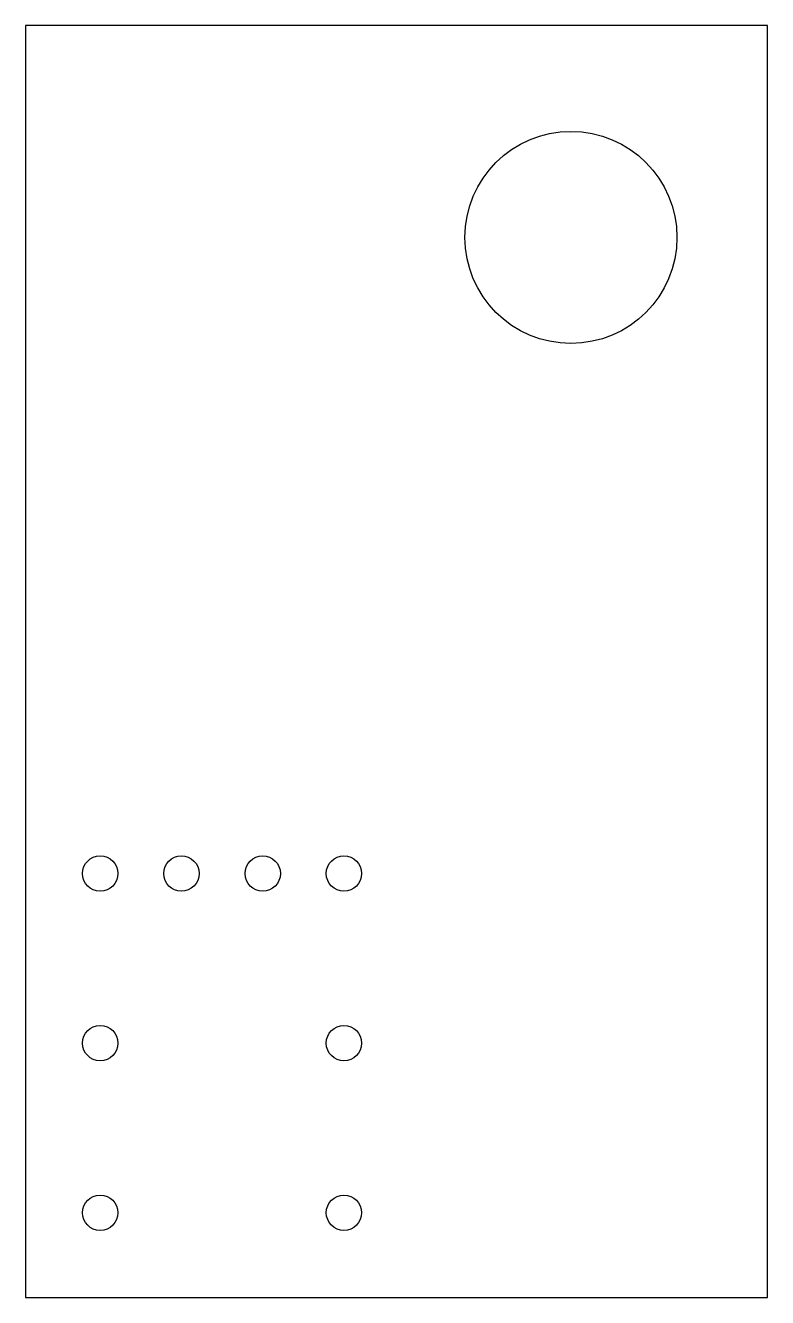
# Model space of a CAD drawing. Header units: inches. Extents: x 3.46 to 8.71, y 2.01 to 11.01.
import ezdxf

# ---------------------------------------------------------------- set-up
doc = ezdxf.new("R2010")
doc.units = ezdxf.units.IN
doc.header["$LTSCALE"] = 1.21
doc.header["$MEASUREMENT"] = 0
doc.layers.add('02___PRT_ALL_AXES', color=7, linetype='CONTINUOUS')

msp = doc.modelspace()

# ---------------------------------------------------------------- linework, layer by layer
at = {"layer": '02___PRT_ALL_AXES', "color": 7, "linetype": 'CONTINUOUS'}
for p, q in [((3.4552, 11.0112), (3.4552, 2.0112)), ((8.7052, 11.0112), (3.4552, 11.0112)), ((8.7052, 2.0112), (8.7052, 11.0112)), ((3.4552, 2.0112), (8.7052, 2.0112))]:
    msp.add_line(p, q, dxfattribs=at)
for centre, radius in [((7.3142, 9.5112), 0.75), ((3.984, 5.0112), 0.125), ((4.5588, 5.0112), 0.125), ((5.1337, 5.0112), 0.125), ((5.7085, 5.0112), 0.125), ((3.984, 3.8112), 0.125), ((5.7085, 3.8112), 0.125), ((3.984, 2.6112), 0.125), ((5.7085, 2.6112), 0.125)]:
    msp.add_circle(centre, radius, dxfattribs=at)

doc.saveas('drawing.dxf')
